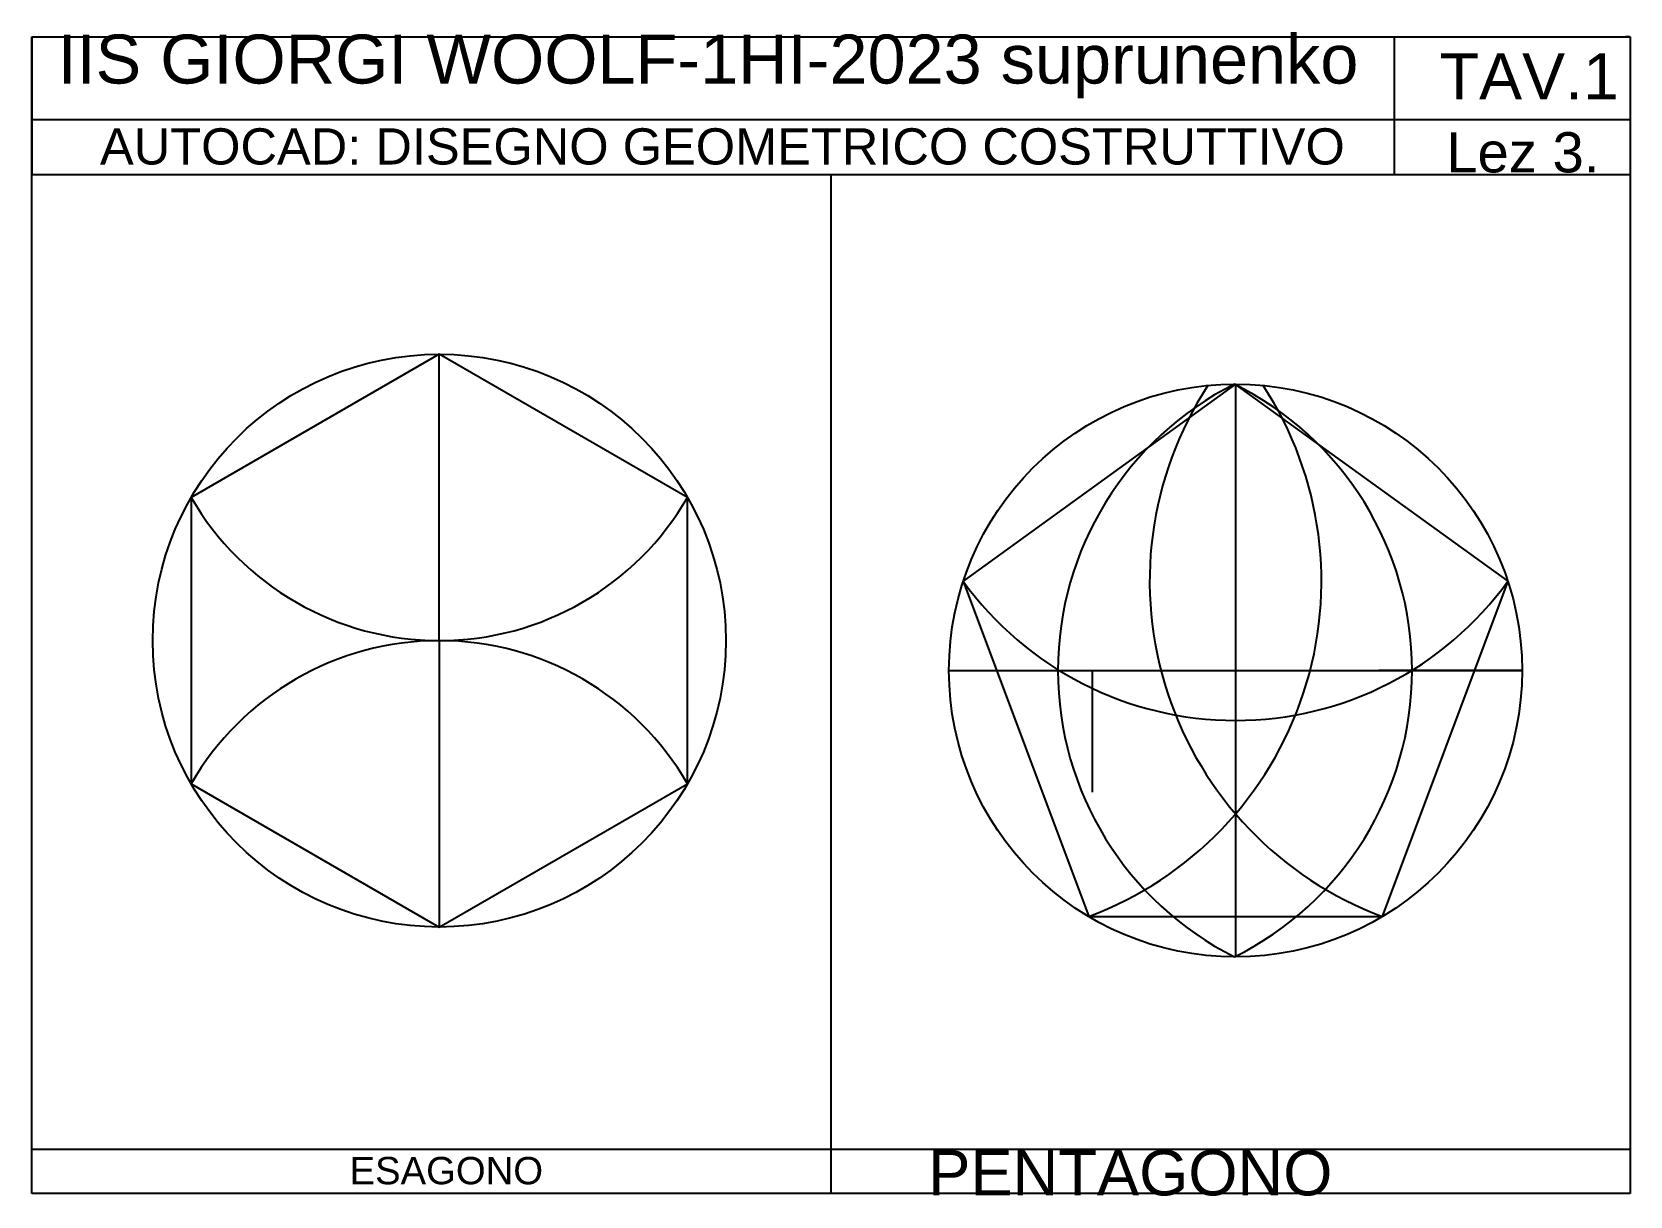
# Model space of a CAD drawing. Header units: millimetres. Extents: x 2139 to 2429, y 1504 to 1715.
import ezdxf

# ---------------------------------------------------------------- set-up
doc = ezdxf.new("R2010")
doc.units = ezdxf.units.MM
doc.styles.get("Standard").update_dxf_attribs({"font": 'arial.ttf'})

msp = doc.modelspace()

# ---------------------------------------------------------------- linework, layer by layer
for p, q in [((2139.06, 1714.39), (2429.06, 1714.39)), ((2139.06, 1504.39), (2139.06, 1714.39)), ((2139.06, 1714.39), (2139.06, 1689.39)), ((2139.06, 1714.39), (2139.06, 1714.39)), ((2139.06, 1714.39), (2139.06, 1699.39)), ((2386.26, 1714.33), (2386.26, 1689.38)), ((2429.06, 1714.39), (2428.26, 1714.39)), ((2429.06, 1714.39), (2429.06, 1504.39)), ((2429.06, 1714.39), (2429.06, 1714.39)), ((2429.06, 1714.39), (2429.06, 1714.39)), ((2429.06, 1714.39), (2429.06, 1714.39)), ((2429.06, 1714.39), (2429.06, 1714.39)), ((2139.06, 1699.39), (2429.06, 1699.39)), ((2139.06, 1689.39), (2429.06, 1689.39)), ((2284.06, 1504.39), (2284.06, 1689.39)), ((2212.98, 1656.75), (2167.95, 1630.75)), ((2212.98, 1604.75), (2212.98, 1656.75)), ((2258.01, 1630.75), (2212.98, 1656.75)), ((2357.47, 1651.32), (2308.06, 1615.53)), ((2357.32, 1651.32), (2406.88, 1615.53)), ((2357.47, 1651.32), (2357.47, 1547.32)), ((2167.95, 1630.75), (2167.95, 1578.75)), ((2258.01, 1578.75), (2258.01, 1630.75)), ((2308.06, 1615.53), (2330.85, 1554.65)), ((2406.88, 1615.53), (2384.1, 1554.65)), ((2212.98, 1604.75), (2212.98, 1604.75)), ((2212.98, 1604.75), (2212.98, 1604.75)), ((2212.98, 1604.75), (2212.98, 1552.75)), ((2305.47, 1599.32), (2409.47, 1599.32)), ((2305.47, 1599.32), (2331.47, 1599.32)), ((2331.43, 1599.32), (2331.43, 1577.24)), ((2409.47, 1599.32), (2383.47, 1599.32)), ((2383.47, 1599.32), (2383.47, 1599.32)), ((2139.06, 1504.39), (2139.06, 1584.39)), ((2167.95, 1578.75), (2212.98, 1552.75)), ((2212.98, 1552.75), (2258.01, 1578.75)), ((2330.85, 1554.65), (2384.1, 1554.65)), ((2139.06, 1504.39), (2139.06, 1512.39)), ((2139.06, 1512.39), (2429.06, 1512.39)), ((2429.06, 1504.39), (2139.06, 1504.39))]:
    msp.add_line(p, q)
for centre in [(2212.98, 1604.75), (2357.47, 1599.32)]:
    msp.add_circle(centre, 52)
for centre, radius, start, end in [((2383.47, 1599.32), 58.23, 116.7538, 243.2462), ((2308.06, 1615.53), 65, 290.5189, 33.1545), ((2406.88, 1615.53), 65, 146.8455, 249.4811), ((2331.47, 1599.32), 58.04, 296.3761, 63.6239), ((2331.47, 1599.32), 58.07, 63.4022, 63.5656), ((2212.98, 1656.75), 52, 210, 330), ((2357.47, 1651.21), 60.95, 215.8367, 324.1633), ((2212.98, 1552.75), 52, 30, 150), ((2357.47, 1651.25), 60.97, 301.6013, 301.7391), ((2331.47, 1599.32), 58.07, 0, 0.0759), ((2331.47, 1599.32), 58.07, 296.4344, 296.5978)]:
    msp.add_arc(centre, radius, start, end)

# ---------------------------------------------------------------- texts
at = {"attachment_point": 1}
for s, width, gutter_width, insert, char_height in [('IIS GIORGI WOOLF-1HI-2023 suprunenko', 1018.8213, 44.46, (2143.7, 1714.78), 8.8916), ('TAV.1', 103.635, 41.87, (2394.52, 1711.38), 8.374), ('AUTOCAD: DISEGNO GEOMETRICO COSTRUTTIVO', 642.6507, 32.85, (2151.4, 1697.76), 6.5707), ('Lez 3.', 119.1283, 36.5, (2395.72, 1697.05), 7.299), ('ESAGONO', 282.7572, 24.86, (2196.69, 1511.01), 4.972), ('PENTAGONO', 81.5928, 41.08, (2301.71, 1512.24), 8.217)]:
    msp.add_mtext_dynamic_manual_height_columns(s, width=width, gutter_width=gutter_width, heights=[0], dxfattribs=dict(at, insert=insert, char_height=char_height))

doc.saveas('drawing.dxf')
